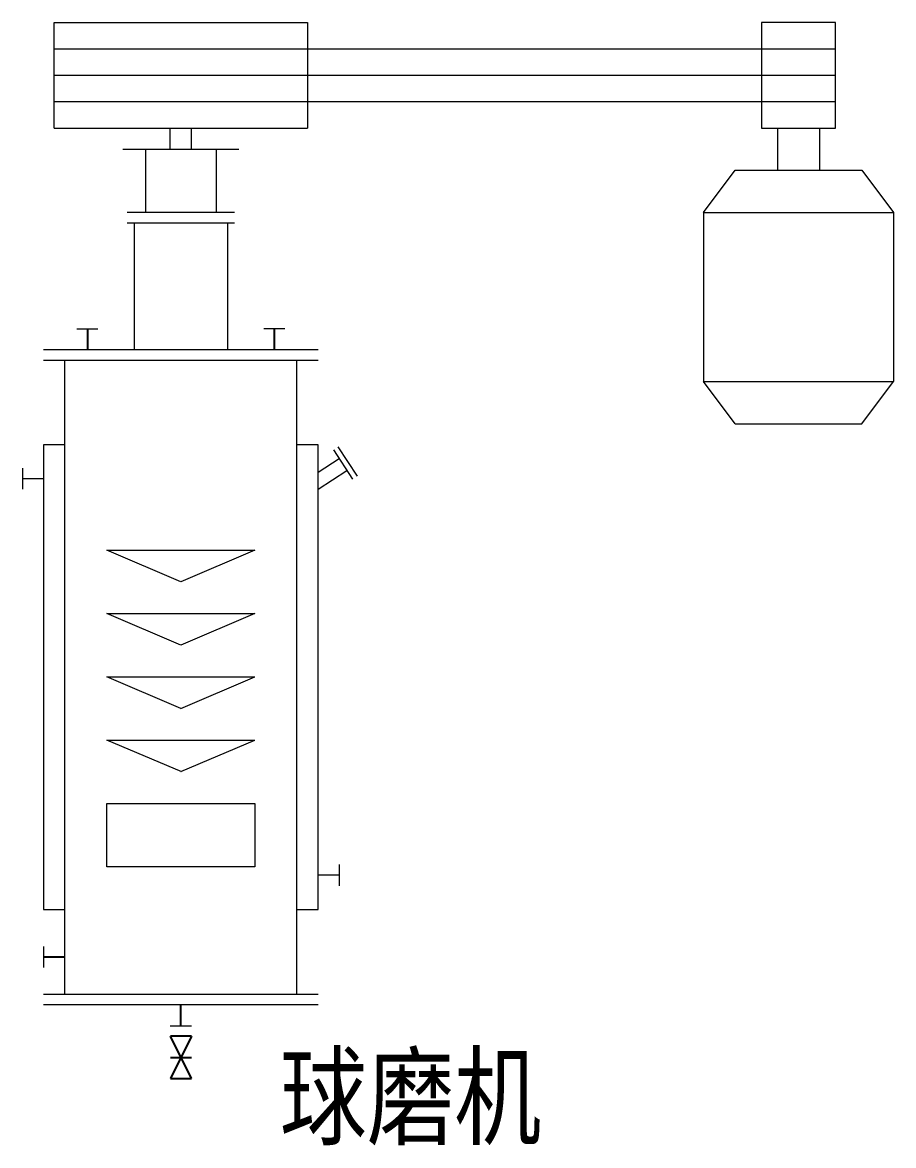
# Model space of a CAD drawing. Header units: millimetres. Extents: x 9671 to 25689, y -17516 to -2951.
# Drawn here: x 25594.4 to 25676.9, y -5979.5 to -5873.2 of the extents above; entities that cross this region are included whole.
import ezdxf

# ---------------------------------------------------------------- set-up
doc = ezdxf.new("R2010")
doc.units = ezdxf.units.MM
for name, color, linetype in [('主管道', 4, 'Continuous'), ('图层1', 1, 'Continuous'), ('辅物料管道', 4, 'Continuous')]:
    doc.layers.add(name, color=color, linetype=linetype)
doc.layers.add('水管线', color=3, linetype='Continuous', lineweight=15)
doc.layers.add('设备阀门', color=3, linetype='Continuous', lineweight=15)
doc.styles.add('QSDI', font='SimSun.ttf', dxfattribs={"width": 0.8})

# ---------------------------------------------------------------- blocks, each defined once
blk = doc.blocks.new('FG')
at = {"layer": '图层1'}
for p, q in [((9422.09, 790.41), (9422.09, 787.41)), ((9428.09, 790.41), (9422.09, 787.41)), ((9422.09, 790.41), (9428.09, 787.41)), ((9425.09, 787.41), (9425.09, 790.41)), ((9428.09, 787.41), (9428.09, 790.41))]:
    blk.add_line(p, q, dxfattribs=at)

msp = doc.modelspace()

# ---------------------------------------------------------------- linework, layer by layer
at = {"color": 2}
msp.add_line((25618.24, -5902.17), (25618.24, -5904.17), dxfattribs=at)
at = {"layer": '主管道', "color": 2}
for p, q in [((25600.54, -5902.17), (25600.54, -5904.17)), ((25598.39, -5961.68), (25596.39, -5961.68))]:
    msp.add_line(p, q, dxfattribs=at)
at = {"layer": '水管线', "color": 2}
for p, q in [((25596.39, -5916.37), (25594.39, -5916.37)), ((25624.39, -5953.91), (25622.39, -5953.91))]:
    msp.add_line(p, q, dxfattribs=at)
at = {"layer": '设备阀门', "color": 2}
for p, q in [((25597.39, -5883.17), (25597.39, -5873.17)), ((25597.39, -5873.17), (25621.39, -5873.17)), ((25621.39, -5873.17), (25621.39, -5883.17)), ((25671.39, -5873.17), (25664.39, -5873.17)), ((25664.39, -5873.17), (25664.39, -5883.17)), ((25671.39, -5883.17), (25671.39, -5873.17)), ((25671.39, -5883.17), (25671.39, -5873.17)), ((25597.39, -5875.67), (25671.39, -5875.67)), ((25597.39, -5878.17), (25671.39, -5878.17)), ((25597.39, -5880.67), (25671.39, -5880.67)), ((25597.39, -5883.17), (25621.39, -5883.17)), ((25608.39, -5885.17), (25608.39, -5883.17)), ((25610.39, -5885.17), (25610.39, -5883.17)), ((25664.39, -5883.17), (25671.39, -5883.17)), ((25665.89, -5883.17), (25665.89, -5887.17)), ((25669.89, -5883.17), (25669.89, -5887.17)), ((25603.89, -5885.17), (25614.89, -5885.17)), ((25606.06, -5885.17), (25606.06, -5891.17)), ((25612.73, -5885.17), (25612.73, -5891.17)), ((25658.89, -5891.17), (25661.89, -5887.17)), ((25661.89, -5887.17), (25673.89, -5887.17)), ((25673.89, -5887.17), (25676.89, -5891.17)), ((25614.47, -5891.17), (25604.32, -5891.17)), ((25658.89, -5891.17), (25676.89, -5891.17)), ((25658.89, -5891.17), (25658.89, -5907.17)), ((25676.89, -5891.17), (25676.89, -5907.17)), ((25614.47, -5892.17), (25604.32, -5892.17)), ((25604.97, -5892.17), (25604.97, -5904.17)), ((25613.82, -5892.17), (25613.82, -5904.17)), ((25599.54, -5902.17), (25601.54, -5902.17)), ((25619.24, -5902.17), (25617.24, -5902.17)), ((25622.39, -5904.17), (25596.39, -5904.17)), ((25622.39, -5905.17), (25596.39, -5905.17)), ((25598.39, -5905.17), (25598.39, -5965.17)), ((25620.39, -5965.17), (25620.39, -5905.17)), ((25658.89, -5907.17), (25676.89, -5907.17)), ((25661.89, -5911.17), (25658.89, -5907.17)), ((25673.89, -5911.17), (25676.89, -5907.17)), ((25661.89, -5911.17), (25673.89, -5911.17)), ((25598.39, -5913.17), (25596.39, -5913.17)), ((25596.39, -5913.17), (25596.39, -5957.17)), ((25622.39, -5913.17), (25620.39, -5913.17)), ((25622.39, -5957.17), (25622.39, -5913.17)), ((25623.85, -5913.63), (25625.66, -5916.41)), ((25624.27, -5913.36), (25626.08, -5916.14)), ((25622.39, -5915.74), (25624.39, -5914.47)), ((25594.39, -5915.37), (25594.39, -5917.37)), ((25622.39, -5917.35), (25625.1, -5915.58)), ((25602.39, -5923.14), (25616.39, -5923.14)), ((25609.39, -5926.14), (25602.39, -5923.14)), ((25616.39, -5923.14), (25609.39, -5926.14)), ((25602.39, -5929.14), (25616.39, -5929.14)), ((25609.39, -5932.14), (25602.39, -5929.14)), ((25616.39, -5929.14), (25609.39, -5932.14)), ((25602.39, -5935.14), (25616.39, -5935.14)), ((25602.39, -5935.14), (25616.39, -5935.14)), ((25609.4, -5938.14), (25602.39, -5935.14)), ((25609.39, -5938.14), (25616.39, -5935.14)), ((25602.39, -5941.14), (25616.39, -5941.14)), ((25609.48, -5944.14), (25602.39, -5941.14)), ((25609.39, -5944.1), (25616.39, -5941.14)), ((25602.39, -5953.14), (25602.39, -5947.14)), ((25602.39, -5947.14), (25616.39, -5947.14)), ((25616.39, -5947.14), (25616.39, -5953.14)), ((25609.39, -5953.14), (25602.39, -5953.14)), ((25616.39, -5953.14), (25609.39, -5953.14)), ((25624.39, -5952.91), (25624.39, -5954.91)), ((25624.39, -5952.91), (25624.39, -5954.91)), ((25596.39, -5957.17), (25598.39, -5957.17)), ((25620.39, -5957.17), (25622.39, -5957.17)), ((25596.39, -5960.66), (25596.39, -5962.66)), ((25596.39, -5965.17), (25622.39, -5965.17)), ((25596.39, -5966.17), (25622.39, -5966.17)), ((25608.39, -5968.17), (25610.39, -5968.17))]:
    msp.add_line(p, q, dxfattribs=at)
at = {"layer": '辅物料管道', "color": 2}
msp.add_line((25609.39, -5968.17), (25609.39, -5966.17), dxfattribs=at)

# ---------------------------------------------------------------- block references
at = {"color": 2, "xscale": 0.6666666666715173, "yscale": 0.6666666666715173, "zscale": 0.6666666666666666, "rotation": 270}
msp.add_blockref('FG', (25083.46, 312.22), dxfattribs=at)

# ---------------------------------------------------------------- texts
at = {"style": 'QSDI', "width": 0.8}
msp.add_text('球磨机', height=7.569, dxfattribs=at).set_placement((25618.76, -5978.66))

doc.saveas('drawing.dxf')
